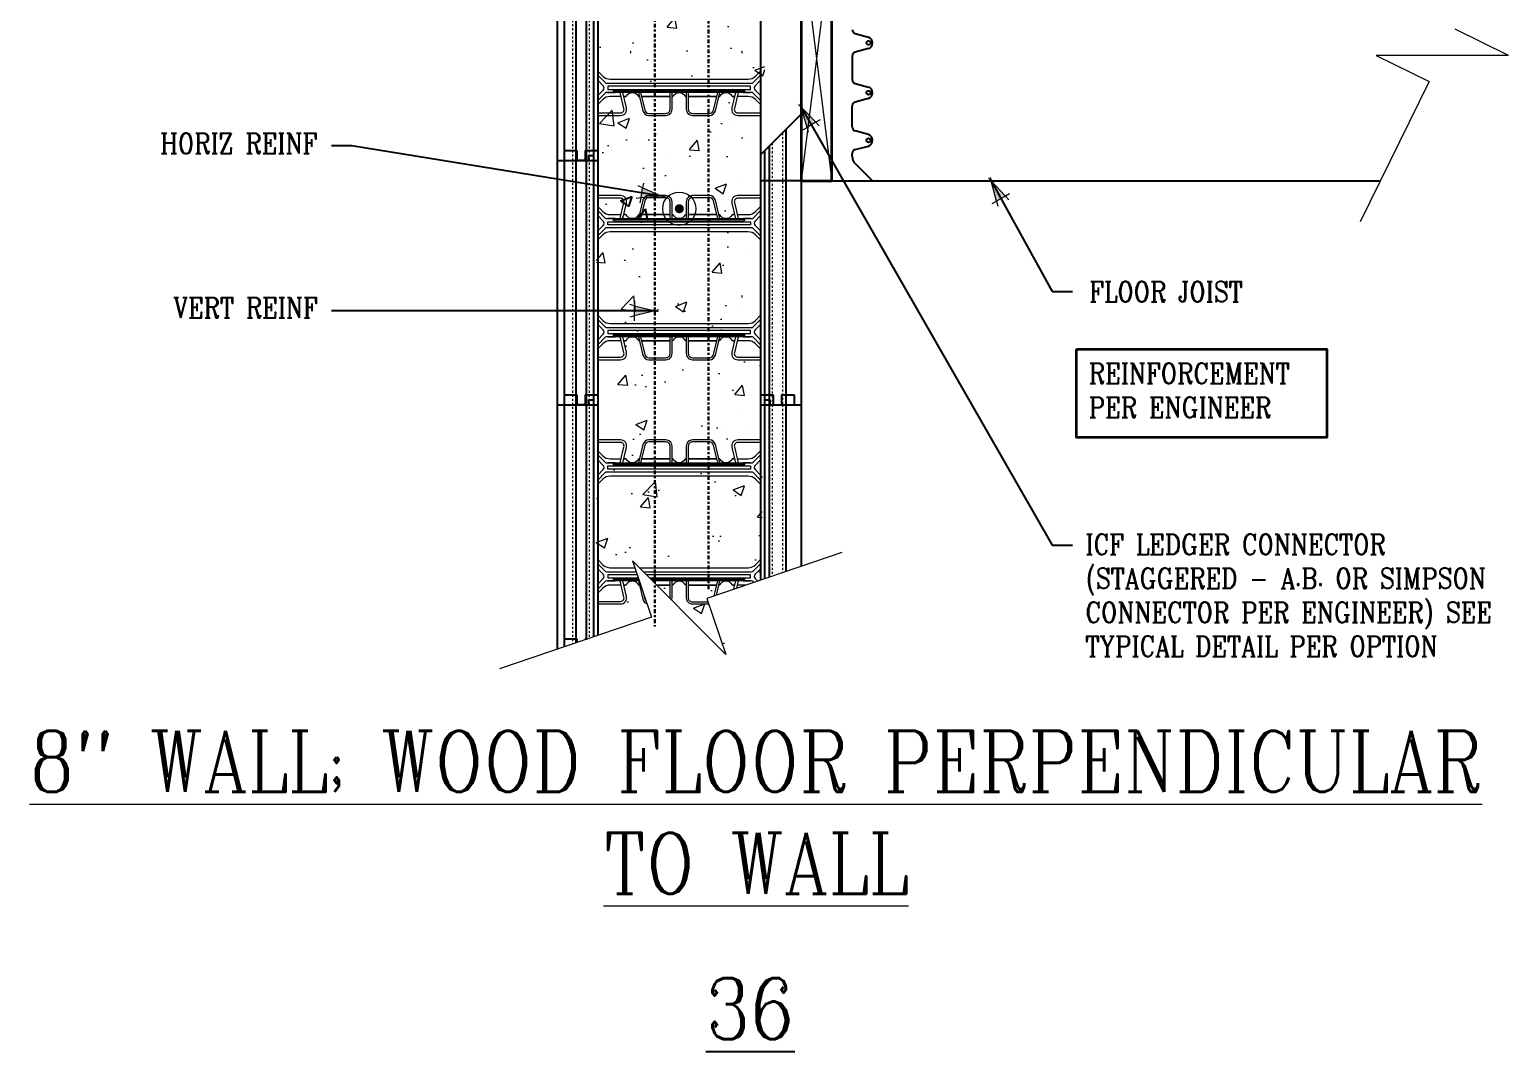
# Model space of a CAD drawing. Header units: inches. Extents: x -234.2 to -160.4, y 353.4 to 433.8.
# Drawn here: x -234.2 to -161.5, y 353.4 to 403.6 of the extents above; entities that cross this region are included whole.
import ezdxf

# ---------------------------------------------------------------- set-up
doc = ezdxf.new("R2010")
doc.units = ezdxf.units.IN
doc.header["$MEASUREMENT"] = 0
for name, pattern in [('CENTER', [2, 1.25, -0.25, 0.25, -0.25]), ('DASHED2', [0.375, 0.25, -0.125]), ('HIDDEN', [0.375, 0.25, -0.125])]:
    doc.linetypes.add(name, pattern=pattern)
doc.layers.get('Defpoints').update_dxf_attribs({"color": 252})
for name, color, linetype, lineweight in [('A2 Hatch', 8, 'Continuous', 9), ('A4 medium', 7, 'Continuous', 35), ('DETAILS', 7, 'Continuous', 13), ('DIM', 3, 'Continuous', 13), ('REBAR', 2, 'CENTER', 30)]:
    doc.layers.add(name, color=color, linetype=linetype, lineweight=lineweight)
doc.styles.add('ARCTEXT', font='arctext.shx', dxfattribs={"width": 0.85})
doc.styles.add('RomanC', font='romanc.shx', dxfattribs={"width": 0.85, "height": 5})
doc.dimstyles.new('ARCTEXT1-4', dxfattribs={"dimtxt": 4, "dimasz": 2, "dimexe": 2, "dimexo": 2, "dimgap": 2, "dimtad": 1, "dimdec": 4, "dimzin": 3, "dimdsep": 46, "dimlunit": 4, "dimtxsty": 'ARCTEXT', "dimblk": 'ARCHTICK', "dimcen": 2, "dimaunit": 1, "dimadec": 0, "dimazin": 0, "dimtfac": 1, "dimtdec": 4, "dimtmove": 2, "dimatfit": 3, "dimldrblk": 'arrow', "dimfxl": 0, "dimtolj": 1, "dimtzin": 0, "dimarcsym": 0})

# ---------------------------------------------------------------- blocks, each defined once
blk = doc.blocks.new('_ArchTick')
at = {"color": 0, "linetype": 'ByBlock', "const_width": 0.15}
blk.add_lwpolyline([(-0.5, -0.5), (0.5, 0.5)], dxfattribs=at)
blk = doc.blocks.new('arrow')
at = {"layer": 'DIM'}
blk.add_hatch(color=253, dxfattribs=at).paths.add_polyline_path([(-2, 0.5), (-2, -0.5), (0, 0)])
at = {"layer": 'DIM', "lineweight": 9}
for points in [[(-2, 0.98), (-2, 0.5), (-2.47, 0.62)], [(0.37, 0.09), (0, 0)], [(0.37, -0.09), (0, 0)], [(-2, -0.98), (-2, -0.5), (-2.47, -0.62)]]:
    blk.add_lwpolyline(points, dxfattribs=at)
at = {"layer": 'DIM', "lineweight": 15}
blk.add_lwpolyline([(0, 0), (-2, -0.5), (-2, 0.5), (0, 0)], dxfattribs=at)

msp = doc.modelspace()

# ---------------------------------------------------------------- hatches: boundary and pattern name
at = {"layer": 'A2 Hatch', "ltscale": 0.15}
h = msp.add_hatch(dxfattribs=at)
h.set_pattern_fill('AR-CONC', color=256, scale=0.8, style=0)
h.set_pattern_definition([(50, (-6731.7473, 2224.0895), (5.7380815, -0.502017), [0.6, -6.6]), (355, (-6731.747, 2224.0895), (-1.1100107, 6.017537), [0.48, -5.28]), (100.4514, (-6731.269, 2224.0477), (4.628075, 5.5155163), [0.5099215, -5.609137]), (46.1842, (-6731.747, 2225.6895), (8.5379284, -1.324152), [0.9, -9.9]), (96.6356, (-6731.036, 2225.579), (7.477302, 7.792943), [0.764882, -8.413704]), (351.1842, (-6731.747, 2225.6895), (7.477296, 7.792949), [0.72, -7.92]), (21, (-6730.9473, 2225.2895), (4.7752564, -3.220951), [0.6, -6.6]), (326, (-6730.947, 2225.2895), (1.9465227, 5.8012004), [0.48, -5.28]), (71.4514, (-6730.5493, 2225.021), (6.721781, 2.580244), [0.5099215, -5.609137]), (37.5, (-6731.7473, 2224.0895), (0.09727884, 2.6631508), [0, -5.216, 0, -5.36, 0, -5.3]), (7.5, (-6731.7473, 2224.0895), (2.1045563, 3.1552937), [0, -3.056, 0, -5.096, 0, -2.02]), (327.5, (-6733.5313, 2224.0895), (4.2705795, -0.180439), [0, -2, 0, -6.24, 0, -8.28]), (317.5, (-6734.3313, 2224.0895), (4.6654894, 0.8008399), [0, -2.6, 0, -4.144, 0, -5.88])])
h.paths.add_polyline_path([(-198.186, 409.125), (-206.258, 409.125), (-206.382, 373.762), (-203.512, 374.736), (-204.448, 377.496), (-199.852, 372.9), (-200.788, 375.66), (-198.182, 376.543)])
h = msp.add_hatch(color=256, dxfattribs=at)
edge = h.paths.add_edge_path()
edge.add_arc((-202.252, 394.762), 0.224, 0, 360)

# ---------------------------------------------------------------- linework, layer by layer
at = {"color": 1}
for p, q in [((-208.258, 409.125), (-208.258, 397.125)), ((-207.908, 409.625), (-207.908, 397.125)), ((-207.333, 409.625), (-207.333, 397.125)), ((-206.833, 409.625), (-206.833, 397.125)), ((-206.458, 409.375), (-206.458, 397.125)), ((-206.258, 409.625), (-206.258, 397.125)), ((-198.258, 409.625), (-198.258, 397.125)), ((-196.258, 408.125), (-196.258, 396.125)), ((-197.023, 398.642), (-197.023, 385.125)), ((-207.908, 397.625), (-207.283, 397.625)), ((-207.908, 397.625), (-207.908, 385.125)), ((-207.908, 397.625), (-207.283, 397.625)), ((-207.333, 397.625), (-207.333, 385.125)), ((-207.283, 397.625), (-207.283, 397.125)), ((-207.283, 397.625), (-207.283, 397.125)), ((-206.883, 397.625), (-206.883, 397.125)), ((-206.883, 397.625), (-206.258, 397.625)), ((-206.883, 397.625), (-206.883, 397.125)), ((-206.883, 397.625), (-206.258, 397.625)), ((-206.833, 397.625), (-206.833, 385.125)), ((-206.708, 397.375), (-206.708, 397.125)), ((-206.708, 397.375), (-206.458, 397.375)), ((-206.708, 397.375), (-206.708, 397.125)), ((-206.708, 397.375), (-206.458, 397.375)), ((-206.458, 397.375), (-206.458, 385.125)), ((-206.258, 397.625), (-206.258, 385.125)), ((-198.258, 397.625), (-198.258, 385.125)), ((-198.058, 397.607), (-198.058, 397.125)), ((-198.058, 397.375), (-198.058, 385.125)), ((-197.843, 397.822), (-197.843, 385.125)), ((-208.258, 397.125), (-206.258, 397.125)), ((-208.258, 397.125), (-208.258, 385.125)), ((-208.258, 397.125), (-206.708, 397.125)), ((-208.258, 397.125), (-206.258, 397.125)), ((-208.258, 397.125), (-206.708, 397.125)), ((-206.833, 397.125), (-207.333, 397.125)), ((-206.833, 397.125), (-207.333, 397.125)), ((-206.458, 397.125), (-206.258, 397.125)), ((-206.458, 397.125), (-206.258, 397.125)), ((-196.258, 396.125), (-198.258, 396.125)), ((-196.258, 396.125), (-196.258, 385.125)), ((-208.258, 385.125), (-206.258, 385.125)), ((-208.258, 385.125), (-208.258, 373.125)), ((-208.258, 385.125), (-206.708, 385.125)), ((-207.908, 385.625), (-207.283, 385.625)), ((-207.908, 385.625), (-207.908, 373.244)), ((-207.333, 385.625), (-207.333, 373.439)), ((-206.833, 385.125), (-207.333, 385.125)), ((-207.283, 385.625), (-207.283, 385.125)), ((-206.883, 385.625), (-206.883, 385.125)), ((-206.883, 385.625), (-206.258, 385.625)), ((-206.833, 385.625), (-206.833, 373.609)), ((-206.708, 385.375), (-206.708, 385.125)), ((-206.708, 385.375), (-206.458, 385.375)), ((-206.458, 385.375), (-206.458, 373.736)), ((-206.458, 385.125), (-206.258, 385.125)), ((-206.258, 385.625), (-206.258, 373.804)), ((-198.258, 385.625), (-198.258, 376.517)), ((-198.258, 385.625), (-197.633, 385.625)), ((-198.258, 385.125), (-196.258, 385.125)), ((-198.258, 385.125), (-198.058, 385.125)), ((-198.058, 385.375), (-198.058, 376.585)), ((-198.058, 385.375), (-197.808, 385.375)), ((-197.843, 385.125), (-196.258, 385.125)), ((-197.843, 385.125), (-197.843, 376.658)), ((-197.808, 385.375), (-197.808, 385.125)), ((-197.633, 385.625), (-197.633, 385.125)), ((-197.233, 385.625), (-197.233, 385.125)), ((-197.233, 385.625), (-196.608, 385.625)), ((-197.023, 385.125), (-197.023, 376.936)), ((-196.608, 385.625), (-196.608, 385.125)), ((-196.258, 385.125), (-196.258, 377.195)), ((-207.908, 373.625), (-207.283, 373.625)), ((-207.283, 373.625), (-207.283, 373.456)), ((-206.883, 373.625), (-206.883, 373.592)), ((-206.883, 373.625), (-206.784, 373.625))]:
    msp.add_line(p, q, dxfattribs=at)
at = {"ltscale": 0.15}
for p, q in [((-193.612, 403.37), (-192.957, 403.192)), ((-193.612, 403.37), (-192.957, 403.192)), ((-192.957, 402.628), (-193.612, 402.45)), ((-192.957, 402.628), (-193.612, 402.45)), ((-193.759, 402.257), (-193.759, 401.11)), ((-198.418, 401.48), (-198.418, 401.48)), ((-193.759, 401.25), (-193.759, 401.11)), ((-193.759, 401.25), (-193.759, 401.11)), ((-198.685, 400.638), (-198.685, 400.638)), ((-193.612, 400.917), (-192.957, 400.739)), ((-193.612, 400.917), (-192.957, 400.739)), ((-193.758, 398.778), (-193.758, 399.824)), ((-193.758, 398.778), (-193.758, 399.824)), ((-192.957, 400.175), (-193.612, 399.997)), ((-192.957, 400.175), (-193.612, 399.997)), ((-199.608, 399.071), (-199.608, 399.071)), ((-198.258, 397.407), (-196.258, 399.407)), ((-204.273, 398.27), (-204.273, 398.27)), ((-200.523, 398.325), (-200.523, 398.325)), ((-198.52, 398.588), (-198.52, 398.588)), ((-192.955, 398.407), (-193.611, 398.585)), ((-192.955, 398.407), (-193.611, 398.585)), ((-205.575, 397.66), (-205.575, 397.66)), ((-202.89, 397.412), (-202.89, 397.412)), ((-198.782, 397.975), (-198.782, 397.975)), ((-193.758, 397.332), (-193.758, 397.472)), ((-193.758, 397.332), (-193.758, 397.472)), ((-193.611, 397.665), (-192.955, 397.843)), ((-193.611, 397.665), (-192.955, 397.843)), ((-207.283, 397.125), (-206.883, 397.125)), ((-207.283, 397.125), (-206.883, 397.125)), ((-192.758, 396.125), (-193.612, 396.979)), ((-192.758, 396.125), (-193.612, 396.979)), ((-203.571, 396.246), (-203.571, 396.246)), ((-199.301, 396.065), (-199.301, 396.065)), ((-194.758, 396.125), (-167.816, 396.125)), ((-205.133, 395.146), (-204.573, 395.361)), ((-204.735, 394.878), (-204.573, 395.361)), ((-198.88, 395.312), (-198.88, 395.312)), ((-205.133, 395.146), (-204.735, 394.878)), ((-204.289, 394.298), (-203.904, 394.758)), ((-203.811, 394.257), (-203.904, 394.758)), ((-202.987, 394.749), (-202.987, 394.749)), ((-202.627, 395.17), (-202.627, 395.17)), ((-201.885, 395.171), (-201.885, 395.171)), ((-204.289, 394.298), (-203.811, 394.257)), ((-199.938, 394.297), (-199.938, 394.297)), ((-204.603, 393.496), (-204.603, 393.496)), ((-198.977, 392.649), (-198.977, 392.649)), ((-205.163, 392.179), (-205.163, 392.179)), ((-204.732, 392.014), (-204.732, 392.014)), ((-199.074, 389.986), (-199.074, 389.986)), ((-204.834, 389.123), (-204.834, 389.123)), ((-204.297, 388.139), (-204.297, 388.139)), ((-199.172, 387.323), (-199.172, 387.323)), ((-205.034, 387.017), (-205.034, 387.017)), ((-198.856, 387.031), (-198.856, 387.031)), ((-207.283, 385.125), (-206.883, 385.125)), ((-199.269, 384.66), (-199.269, 384.66)), ((-199.961, 384.167), (-199.961, 384.167)), ((-198.958, 384.14), (-198.958, 384.14))]:
    msp.add_line(p, q, dxfattribs=at)
at = {"color": 1, "linetype": 'HIDDEN', "ltscale": 0.02}
for p, q in [((-207.908, 397.625), (-207.283, 397.625)), ((-207.908, 397.625), (-207.283, 397.625)), ((-207.283, 397.625), (-207.283, 397.125)), ((-207.283, 397.625), (-207.283, 397.125)), ((-206.883, 397.625), (-206.883, 397.125)), ((-206.883, 397.625), (-206.258, 397.625)), ((-206.883, 397.625), (-206.883, 397.125)), ((-206.883, 397.625), (-206.258, 397.625)), ((-207.908, 385.625), (-207.283, 385.625)), ((-207.283, 385.625), (-207.283, 385.125)), ((-206.883, 385.625), (-206.883, 385.125)), ((-206.883, 385.625), (-206.258, 385.625)), ((-198.258, 385.625), (-197.633, 385.625)), ((-197.633, 385.625), (-197.633, 385.125)), ((-197.233, 385.625), (-197.233, 385.125)), ((-197.233, 385.625), (-196.608, 385.625)), ((-196.608, 385.625), (-196.608, 385.125)), ((-207.908, 373.625), (-207.283, 373.625)), ((-207.283, 373.625), (-207.283, 373.456)), ((-206.883, 373.625), (-206.883, 373.592)), ((-206.883, 373.625), (-206.784, 373.625))]:
    msp.add_line(p, q, dxfattribs=at)
at = {"ltscale": 0.15}
for centre in [(-192.959, 402.912), (-192.959, 402.912), (-192.959, 400.459), (-192.959, 400.459), (-192.958, 398.123), (-192.958, 398.123)]:
    msp.add_circle(centre, 0.1, dxfattribs=at)
for centre, radius, start, end in [((-193.559, 403.563), 0.2, 180, 254.79988), ((-193.559, 403.563), 0.2, 180, 254.79988), ((-193.059, 402.91), 0.3, 290, 70), ((-193.059, 402.91), 0.3, 290, 70), ((-193.559, 402.257), 0.2, 105.20374, 180), ((-193.559, 402.257), 0.2, 105.20374, 180), ((-193.559, 401.11), 0.2, 180, 254.79988), ((-193.559, 401.11), 0.2, 180, 254.79988), ((-193.059, 400.457), 0.3, 290, 70), ((-193.059, 400.457), 0.3, 290, 70), ((-193.559, 399.804), 0.2, 105.20374, 174.10289), ((-193.559, 399.804), 0.2, 105.20374, 174.10289), ((-193.558, 398.778), 0.2, 180, 254.79626), ((-193.558, 398.778), 0.2, 180, 254.79626), ((-193.058, 398.125), 0.3, 290, 70), ((-193.058, 398.125), 0.3, 290, 70), ((-193.558, 397.472), 0.2, 105.20012, 180), ((-193.558, 397.472), 0.2, 105.20012, 180), ((-193.258, 397.332), 0.5, 180, 225), ((-193.258, 397.332), 0.5, 180, 225)]:
    msp.add_arc(centre, radius, start, end, dxfattribs=at)
at = {"layer": 'A2 Hatch', "linetype": 'DASHED2', "ltscale": 0.15}
for p, q in [((-207.493, 409.625), (-207.493, 397.125)), ((-206.673, 409.625), (-206.673, 397.125)), ((-197.183, 398.482), (-197.183, 385.125)), ((-207.493, 397.625), (-207.493, 385.125)), ((-206.673, 397.625), (-206.673, 385.125)), ((-197.683, 397.982), (-197.683, 385.125)), ((-207.493, 385.625), (-207.493, 373.385)), ((-206.673, 385.625), (-206.673, 373.663)), ((-197.683, 385.125), (-197.683, 376.712)), ((-197.183, 385.125), (-197.183, 376.881))]:
    msp.add_line(p, q, dxfattribs=at)
at = {"layer": 'A2 Hatch', "ltscale": 0.15}
for p, q in [((-196.258, 408.125), (-194.758, 396.125)), ((-194.758, 408.125), (-196.258, 396.125)), ((-204.515, 402.913), (-204.515, 402.913)), ((-201.872, 402.507), (-201.872, 402.507)), ((-199.709, 402.643), (-199.709, 402.643)), ((-203.816, 402.079), (-203.816, 402.079)), ((-198.547, 401.565), (-198.048, 401.756)), ((-203.646, 401.026), (-203.646, 401.026)), ((-201.643, 401.29), (-201.643, 401.29)), ((-198.613, 401.689), (-198.613, 401.689)), ((-198.547, 401.565), (-198.149, 401.296)), ((-198.15, 401.291), (-198.048, 401.595))]:
    msp.add_line(p, q, dxfattribs=at)
msp.add_circle((-202.252, 394.762), 0.816, dxfattribs=at)
at = {"layer": 'A4 medium', "ltscale": 0.15}
for points in [[(-194.758, 396.125), (-194.758, 408.125), (-196.258, 408.125), (-196.258, 396.125)], [(-182.732, 387.858), (-170.437, 387.858), (-170.437, 383.516), (-182.732, 383.516)]]:
    msp.add_lwpolyline(points, close=True, dxfattribs=at)
at = {"layer": 'DETAILS', "color": 6, "lineweight": 20}
for p, q in [((-202.706, 376.275), (-203.373, 376.275)), ((-203.373, 376.275), (-202.706, 376.275))]:
    msp.add_line(p, q, dxfattribs=at)
for points in [[(-206.258, 401.525), (-206.005, 401.272, 0.198912), (-205.652, 401.125), (-202.258, 401.125), (-198.865, 401.125, 0.198912), (-198.511, 401.272), (-198.258, 401.525)], [(-206.258, 401.325), (-205.888, 400.955, 0.198912), (-205.817, 400.925), (-202.258, 400.925), (-198.699, 400.925, 0.198912), (-198.628, 400.955), (-198.258, 401.325)], [(-206.258, 400.326), (-205.99, 400.594, 0.414214), (-205.99, 400.806), (-206.258, 401.075)], [(-198.258, 401.075), (-198.526, 400.806, 0.414214), (-198.526, 400.594), (-198.258, 400.326)], [(-202.588, 400.275, 0.279322), (-202.544, 400.302, -0.279322), (-202.258, 400.475), (-205.817, 400.475, 0.198912), (-205.888, 400.446), (-206.258, 400.076)], [(-206.258, 399.475), (-205.137, 399.475, 0.485338), (-204.972, 399.685), (-205.163, 400.475), (-205.759, 400.475), (-205.509, 400.475), (-205.409, 400.475)], [(-206.258, 399.345), (-205.137, 399.345, 0.485338), (-204.846, 399.716), (-205.029, 400.475)], [(-204.888, 400.275), (-204.981, 400.275), (-204.888, 400.275, 0.279322), (-204.843, 400.302, -0.605918), (-204.272, 400.302, 0.279322), (-204.227, 400.275)], [(-204.257, 400.475), (-204.04, 399.575, 0.346495), (-203.749, 399.345), (-202.906, 399.345, 0.414214), (-202.606, 399.645), (-202.606, 400.475)], [(-204.155, 400.475), (-203.943, 399.598, 0.346495), (-203.749, 399.445), (-202.906, 399.445, 0.414214), (-202.706, 399.645), (-202.706, 400.475)], [(-198.258, 400.076), (-198.628, 400.446, 0.198912), (-198.699, 400.475), (-202.258, 400.475, -0.279322), (-201.972, 400.302, 0.279322), (-201.928, 400.275)], [(-201.91, 400.475), (-201.91, 399.645, 0.414214), (-201.61, 399.345), (-200.767, 399.345, 0.346495), (-200.476, 399.575), (-200.259, 400.475)], [(-201.81, 400.475), (-201.81, 399.645, 0.414214), (-201.61, 399.445), (-200.767, 399.445, 0.346495), (-200.573, 399.598), (-200.362, 400.475)], [(-200.289, 400.275, 0.279322), (-200.244, 400.302, -0.605918), (-199.673, 400.302, 0.279322), (-199.629, 400.275), (-199.535, 400.275), (-199.629, 400.275)], [(-199.487, 400.475), (-199.67, 399.716, 0.485338), (-199.379, 399.345), (-198.258, 399.345)], [(-199.107, 400.475), (-199.007, 400.475), (-198.757, 400.475), (-199.354, 400.475), (-199.544, 399.685, 0.485338), (-199.379, 399.475), (-198.258, 399.475)], [(-205.114, 400.275), (-205.652, 400.275, 0.198912), (-206.005, 400.129), (-206.258, 399.876)], [(-198.258, 399.876), (-198.511, 400.129, 0.198912), (-198.865, 400.275), (-199.402, 400.275)], [(-205.029, 394.275), (-204.846, 395.035, 0.485338), (-205.137, 395.405), (-206.258, 395.405)], [(-205.409, 394.275), (-205.509, 394.275), (-205.759, 394.275), (-205.163, 394.275), (-204.972, 395.065, 0.485338), (-205.137, 395.275), (-206.258, 395.275)], [(-202.606, 394.275), (-202.606, 395.105, 0.414214), (-202.906, 395.405), (-203.749, 395.405, 0.346495), (-204.04, 395.176), (-204.257, 394.275)], [(-202.706, 394.275), (-202.706, 395.105, 0.414214), (-202.906, 395.305), (-203.749, 395.305, 0.346495), (-203.943, 395.152), (-204.155, 394.275)], [(-200.259, 394.275), (-200.476, 395.176, 0.346495), (-200.767, 395.405), (-201.61, 395.405, 0.414214), (-201.91, 395.105), (-201.91, 394.275)], [(-200.362, 394.275), (-200.573, 395.152, 0.346495), (-200.767, 395.305), (-201.61, 395.305, 0.414214), (-201.81, 395.105), (-201.81, 394.275)], [(-198.258, 395.405), (-199.379, 395.405, 0.485338), (-199.67, 395.035), (-199.487, 394.275)], [(-198.258, 395.275), (-199.379, 395.275, 0.485338), (-199.544, 395.065), (-199.354, 394.275), (-198.757, 394.275), (-199.007, 394.275), (-199.107, 394.275)], [(-206.258, 394.875), (-206.005, 394.622, 0.198912), (-205.652, 394.475), (-205.114, 394.475)], [(-206.258, 394.675), (-205.888, 394.305, 0.198912), (-205.817, 394.275), (-202.258, 394.275, -0.279322), (-202.544, 394.448, 0.279322), (-202.588, 394.475)], [(-204.227, 394.475, 0.279322), (-204.272, 394.448, -0.605918), (-204.843, 394.448, 0.279322), (-204.888, 394.475), (-204.981, 394.475), (-204.888, 394.475)], [(-201.928, 394.475, 0.279322), (-201.972, 394.448, -0.279322), (-202.258, 394.275), (-198.699, 394.275, 0.198912), (-198.628, 394.305), (-198.258, 394.675)], [(-199.629, 394.475), (-199.535, 394.475), (-199.629, 394.475, 0.279322), (-199.673, 394.448, -0.605918), (-200.244, 394.448, 0.279322), (-200.289, 394.475)], [(-199.402, 394.475), (-198.865, 394.475, 0.198912), (-198.511, 394.622), (-198.258, 394.875)], [(-206.258, 393.676), (-205.99, 393.944, 0.414214), (-205.99, 394.156), (-206.258, 394.425)], [(-198.258, 393.426), (-198.628, 393.796, 0.198912), (-198.699, 393.825), (-202.258, 393.825), (-205.817, 393.825, 0.198912), (-205.888, 393.796), (-206.258, 393.426)], [(-198.258, 394.425), (-198.526, 394.156, 0.414214), (-198.526, 393.944), (-198.258, 393.676)], [(-198.258, 393.226), (-198.511, 393.479, 0.198912), (-198.865, 393.625), (-202.258, 393.625), (-205.652, 393.625, 0.198912), (-206.005, 393.479), (-206.258, 393.226)], [(-206.258, 389.525), (-206.005, 389.272, 0.198912), (-205.652, 389.125), (-202.258, 389.125), (-198.865, 389.125, 0.198912), (-198.511, 389.272), (-198.258, 389.525)], [(-206.258, 389.325), (-205.888, 388.955, 0.198912), (-205.817, 388.925), (-202.258, 388.925), (-198.699, 388.925, 0.198912), (-198.628, 388.955), (-198.258, 389.325)], [(-206.258, 388.326), (-205.99, 388.594, 0.414214), (-205.99, 388.806), (-206.258, 389.075)], [(-198.258, 389.075), (-198.526, 388.806, 0.414214), (-198.526, 388.594), (-198.258, 388.326)], [(-202.588, 388.275, 0.279322), (-202.544, 388.302, -0.279322), (-202.258, 388.475), (-205.817, 388.475, 0.198912), (-205.888, 388.446), (-206.258, 388.076)], [(-206.258, 387.475), (-205.137, 387.475, 0.485338), (-204.972, 387.685), (-205.163, 388.475), (-205.759, 388.475), (-205.509, 388.475), (-205.409, 388.475)], [(-206.258, 387.345), (-205.137, 387.345, 0.485338), (-204.846, 387.716), (-205.029, 388.475)], [(-205.114, 388.275), (-205.652, 388.275, 0.198912), (-206.005, 388.129), (-206.258, 387.876)], [(-204.888, 388.275), (-204.981, 388.275), (-204.888, 388.275, 0.279322), (-204.843, 388.302, -0.605918), (-204.272, 388.302, 0.279322), (-204.227, 388.275)], [(-204.257, 388.475), (-204.04, 387.575, 0.346495), (-203.749, 387.345), (-202.906, 387.345, 0.414214), (-202.606, 387.645), (-202.606, 388.475)], [(-204.155, 388.475), (-203.943, 387.598, 0.346495), (-203.749, 387.445), (-202.906, 387.445, 0.414214), (-202.706, 387.645), (-202.706, 388.475)], [(-198.258, 388.076), (-198.628, 388.446, 0.198912), (-198.699, 388.475), (-202.258, 388.475, -0.279322), (-201.972, 388.302, 0.279322), (-201.928, 388.275)], [(-201.91, 388.475), (-201.91, 387.645, 0.414214), (-201.61, 387.345), (-200.767, 387.345, 0.346495), (-200.476, 387.575), (-200.259, 388.475)], [(-201.81, 388.475), (-201.81, 387.645, 0.414214), (-201.61, 387.445), (-200.767, 387.445, 0.346495), (-200.573, 387.598), (-200.362, 388.475)], [(-200.289, 388.275, 0.279322), (-200.244, 388.302, -0.605918), (-199.673, 388.302, 0.279322), (-199.629, 388.275), (-199.535, 388.275), (-199.629, 388.275)], [(-199.487, 388.475), (-199.67, 387.716, 0.485338), (-199.379, 387.345), (-198.258, 387.345)], [(-199.107, 388.475), (-199.007, 388.475), (-198.757, 388.475), (-199.354, 388.475), (-199.544, 387.685, 0.485338), (-199.379, 387.475), (-198.258, 387.475)], [(-198.258, 387.876), (-198.511, 388.129, 0.198912), (-198.865, 388.275), (-199.402, 388.275)], [(-205.029, 382.275), (-204.846, 383.035, 0.485338), (-205.137, 383.405), (-206.258, 383.405)], [(-205.409, 382.275), (-205.509, 382.275), (-205.759, 382.275), (-205.163, 382.275), (-204.972, 383.065, 0.485338), (-205.137, 383.275), (-206.258, 383.275)], [(-206.258, 382.875), (-206.005, 382.622, 0.198912), (-205.652, 382.475), (-205.114, 382.475)], [(-202.606, 382.275), (-202.606, 383.105, 0.414214), (-202.906, 383.405), (-203.749, 383.405, 0.346495), (-204.04, 383.176), (-204.257, 382.275)], [(-202.706, 382.275), (-202.706, 383.105, 0.414214), (-202.906, 383.305), (-203.749, 383.305, 0.346495), (-203.943, 383.152), (-204.155, 382.275)], [(-200.259, 382.275), (-200.476, 383.176, 0.346495), (-200.767, 383.405), (-201.61, 383.405, 0.414214), (-201.91, 383.105), (-201.91, 382.275)], [(-200.362, 382.275), (-200.573, 383.152, 0.346495), (-200.767, 383.305), (-201.61, 383.305, 0.414214), (-201.81, 383.105), (-201.81, 382.275)], [(-198.258, 383.405), (-199.379, 383.405, 0.485338), (-199.67, 383.035), (-199.487, 382.275)], [(-198.258, 383.275), (-199.379, 383.275, 0.485338), (-199.544, 383.065), (-199.354, 382.275), (-198.757, 382.275), (-199.007, 382.275), (-199.107, 382.275)], [(-199.402, 382.475), (-198.865, 382.475, 0.198912), (-198.511, 382.622), (-198.258, 382.875)], [(-206.258, 382.675), (-205.888, 382.305, 0.198912), (-205.817, 382.275), (-202.258, 382.275, -0.279322), (-202.544, 382.448, 0.279322), (-202.588, 382.475)], [(-206.258, 381.676), (-205.99, 381.944, 0.414214), (-205.99, 382.156), (-206.258, 382.425)], [(-204.227, 382.475, 0.279322), (-204.272, 382.448, -0.605918), (-204.843, 382.448, 0.279322), (-204.888, 382.475), (-204.981, 382.475), (-204.888, 382.475)], [(-201.928, 382.475, 0.279322), (-201.972, 382.448, -0.279322), (-202.258, 382.275), (-198.699, 382.275, 0.198912), (-198.628, 382.305), (-198.258, 382.675)], [(-199.629, 382.475), (-199.535, 382.475), (-199.629, 382.475, 0.279322), (-199.673, 382.448, -0.605918), (-200.244, 382.448, 0.279322), (-200.289, 382.475)], [(-198.258, 382.425), (-198.526, 382.156, 0.414214), (-198.526, 381.944), (-198.258, 381.676)], [(-198.258, 381.426), (-198.628, 381.796, 0.198912), (-198.699, 381.825), (-202.258, 381.825), (-205.817, 381.825, 0.198912), (-205.888, 381.796), (-206.258, 381.426)], [(-198.258, 381.226), (-198.511, 381.479, 0.198912), (-198.865, 381.625), (-202.258, 381.625), (-205.652, 381.625, 0.198912), (-206.005, 381.479), (-206.258, 381.226)], [(-206.258, 377.525), (-206.005, 377.272, 0.198912), (-205.652, 377.125), (-204.443, 377.125)], [(-206.258, 377.325), (-205.888, 376.955, 0.198912), (-205.817, 376.925), (-204.375, 376.925)], [(-206.258, 376.326), (-205.99, 376.594, 0.414214), (-205.99, 376.806), (-206.258, 377.075)], [(-204.223, 377.125), (-202.258, 377.125), (-198.865, 377.125, 0.198912), (-198.511, 377.272), (-198.258, 377.525)], [(-204.023, 376.925), (-202.258, 376.925), (-198.699, 376.925, 0.198912), (-198.628, 376.955), (-198.258, 377.325)], [(-198.258, 377.075), (-198.526, 376.806, 0.414214), (-198.526, 376.594), (-198.401, 376.468)], [(-206.258, 375.475), (-205.137, 375.475, 0.485338), (-204.972, 375.685), (-205.163, 376.475), (-205.759, 376.475), (-205.509, 376.475), (-205.409, 376.475)], [(-206.258, 375.345), (-205.137, 375.345, 0.485338), (-204.846, 375.716), (-205.029, 376.475)], [(-204.223, 376.475), (-205.817, 376.475, 0.198912), (-205.888, 376.446), (-206.258, 376.076)], [(-204.257, 376.575), (-205.409, 376.575), (-205.506, 376.553, 0.780776), (-205.506, 376.547), (-205.409, 376.525), (-204.24, 376.525)], [(-204.888, 376.275), (-204.981, 376.275), (-204.888, 376.275, 0.279322), (-204.843, 376.302, -0.605918), (-204.272, 376.302, 0.279322), (-204.227, 376.275)], [(-204.257, 376.475), (-204.04, 375.575, 0.25734), (-203.845, 375.361, 0.25734)], [(-203.623, 376.525), (-202.258, 376.525), (-199.107, 376.525), (-199.01, 376.547, 0.780776), (-199.01, 376.553), (-199.107, 376.575), (-202.258, 376.575), (-203.673, 376.575)], [(-202.588, 376.275, 0.279322), (-202.544, 376.302, -0.279322), (-202.258, 376.475), (-203.573, 376.475)], [(-202.709, 375.611, 0.042719), (-202.706, 375.645), (-202.706, 376.475)], [(-202.629, 375.531, 0.098012), (-202.606, 375.645), (-202.606, 376.475)], [(-198.587, 376.405), (-198.628, 376.446, 0.198912), (-198.699, 376.475), (-202.258, 376.475, -0.279322), (-201.972, 376.302, 0.279322), (-201.928, 376.275)], [(-201.91, 376.475), (-201.91, 375.645, 0.414214), (-201.61, 375.345), (-200.802, 375.345)], [(-201.81, 376.475), (-201.81, 375.645, 0.414214), (-201.61, 375.445), (-200.836, 375.445)], [(-200.289, 376.275, 0.279322), (-200.244, 376.302, -0.605918), (-199.673, 376.302, 0.279322), (-199.629, 376.275), (-199.535, 376.275), (-199.629, 376.275)], [(-205.114, 376.275), (-205.652, 376.275, 0.198912), (-206.005, 376.129), (-206.258, 375.876)], [(-203.987, 375.779), (-203.943, 375.598, 0.128873), (-203.895, 375.509)]]:
    msp.add_lwpolyline(points, format="xyb", dxfattribs=at)
for points in [[(-202.258, 400.625), (-198.757, 400.625), (-198.757, 400.775), (-202.258, 400.775), (-205.759, 400.775), (-205.759, 400.625)], [(-204.209, 400.275), (-204.227, 400.275)], [(-202.706, 400.275), (-204.106, 400.275)], [(-202.606, 400.275), (-202.588, 400.275)], [(-201.91, 400.275), (-201.928, 400.275)], [(-201.81, 400.275), (-200.41, 400.275)], [(-200.307, 400.275), (-200.289, 400.275)], [(-204.209, 394.475), (-204.227, 394.475)], [(-202.706, 394.475), (-204.106, 394.475)], [(-202.606, 394.475), (-202.588, 394.475)], [(-201.91, 394.475), (-201.928, 394.475)], [(-201.81, 394.475), (-200.41, 394.475)], [(-200.307, 394.475), (-200.289, 394.475)], [(-202.258, 394.125), (-198.757, 394.125), (-198.757, 393.975), (-202.258, 393.975), (-205.759, 393.975), (-205.759, 394.125)], [(-202.258, 388.625), (-198.757, 388.625), (-198.757, 388.775), (-202.258, 388.775), (-205.759, 388.775), (-205.759, 388.625)], [(-204.209, 388.275), (-204.227, 388.275)], [(-202.706, 388.275), (-204.106, 388.275)], [(-202.606, 388.275), (-202.588, 388.275)], [(-201.91, 388.275), (-201.928, 388.275)], [(-201.81, 388.275), (-200.41, 388.275)], [(-200.307, 388.275), (-200.289, 388.275)], [(-202.258, 382.125), (-198.757, 382.125), (-198.757, 381.975), (-202.258, 381.975), (-205.759, 381.975), (-205.759, 382.125)], [(-204.209, 382.475), (-204.227, 382.475)], [(-202.706, 382.475), (-204.106, 382.475)], [(-202.606, 382.475), (-202.588, 382.475)], [(-201.91, 382.475), (-201.928, 382.475)], [(-201.81, 382.475), (-200.41, 382.475)], [(-200.307, 382.475), (-200.289, 382.475)], [(-204.209, 376.275), (-204.227, 376.275)], [(-202.606, 376.275), (-202.588, 376.275)], [(-201.91, 376.275), (-201.928, 376.275)], [(-201.81, 376.275), (-200.41, 376.275)], [(-200.307, 376.275), (-200.289, 376.275)]]:
    msp.add_lwpolyline(points, close=True, dxfattribs=at)
for points in [[(-202.258, 400.525), (-199.107, 400.525), (-199.01, 400.547, 0.780776), (-199.01, 400.553), (-199.107, 400.575), (-202.258, 400.575), (-205.409, 400.575), (-205.506, 400.553, 0.780776), (-205.506, 400.547), (-205.409, 400.525)], [(-202.258, 394.225), (-205.409, 394.225), (-205.506, 394.203, 0.780776), (-205.506, 394.197), (-205.409, 394.175), (-202.258, 394.175), (-199.107, 394.175), (-199.01, 394.197, 0.780776), (-199.01, 394.203), (-199.107, 394.225)], [(-202.258, 388.525), (-199.107, 388.525), (-199.01, 388.547, 0.780776), (-199.01, 388.553), (-199.107, 388.575), (-202.258, 388.575), (-205.409, 388.575), (-205.506, 388.553, 0.780776), (-205.506, 388.547), (-205.409, 388.525)], [(-202.258, 382.225), (-205.409, 382.225), (-205.506, 382.203, 0.780776), (-205.506, 382.197), (-205.409, 382.175), (-202.258, 382.175), (-199.107, 382.175), (-199.01, 382.197, 0.780776), (-199.01, 382.203), (-199.107, 382.225)]]:
    msp.add_lwpolyline(points, format="xyb", close=True, dxfattribs=at)
for points in [[(-204.325, 376.775), (-205.759, 376.775), (-205.759, 376.625), (-204.274, 376.625)], [(-203.723, 376.625), (-202.258, 376.625), (-198.757, 376.625), (-198.757, 376.775), (-202.258, 376.775), (-203.873, 376.775)], [(-200.538, 375.744), (-200.362, 376.475)], [(-200.426, 375.782), (-200.259, 376.475)], [(-199.487, 376.475), (-199.586, 376.066)], [(-199.107, 376.475), (-199.007, 376.475), (-198.757, 376.475), (-199.354, 376.475), (-199.44, 376.116)], [(-198.97, 376.275), (-199.402, 376.275)]]:
    msp.add_lwpolyline(points, dxfattribs=at)
for centre, radius, start, end in [((-204.675, 402.463), 0.051, 275.45437, 44.03227), ((-199.138, 402.463), 0.051, 135.96773, 264.54563), ((-199.138, 390.463), 0.051, 135.96773, 264.54563), ((-206.214, 389.788), 0.0674, 85.14192, 184.75754)]:
    msp.add_arc(centre, radius, start, end, dxfattribs=at)
at = {"layer": 'DIM'}
for p, q in [((-161.522, 402.293), (-164.136, 403.583)), ((-161.522, 402.293), (-168.022, 402.293)), ((-168.022, 402.293), (-165.409, 401.004)), ((-165.409, 401.004), (-168.803, 394.125))]:
    msp.add_line(p, q, dxfattribs=at)
msp.add_lwpolyline([(-194.269, 377.87), (-200.896, 375.622), (-199.96, 372.862), (-204.556, 377.458), (-203.62, 374.698), (-211.085, 372.167)], dxfattribs=at)
at = {"layer": 'REBAR', "ltscale": 0.15}
for p, q in [((-200.824, 376.077), (-200.824, 432.007)), ((-203.451, 430.173), (-203.451, 374.242))]:
    msp.add_line(p, q, dxfattribs=at)

# ---------------------------------------------------------------- texts
at = {"layer": 'Defpoints', "insert": (-198.765, 356.965), "char_height": 3, "width": 90.08, "attachment_point": 2, "style": 'RomanC'}
msp.add_mtext('{\\L36\\P}\\P            ', dxfattribs=at)
at = {"layer": 'DIM', "color": 3, "char_height": 1, "style": 'RomanC'}
for s, insert, width, attachment_point in [('HORIZ REINF ', (-220.033, 398.467), 22.68955, 3), ('FLOOR JOIST', (-182.116, 391.184), 22.68955, 1), ('VERT REINF ', (-220.01, 390.398), 22.68955, 3), ('REINFORCEMENT PER ENGINEER', (-182.134, 387.172), 13.32674, 1), ('ICF LEDGER CONNECTOR\\P(STAGGERED - A.B. OR SIMPSON CONNECTOR PER ENGINEER) SEE TYPICAL DETAIL PER OPTION', (-182.302, 378.772), 25.15519, 1)]:
    msp.add_mtext(s, dxfattribs=dict(at, insert=insert, width=width, attachment_point=attachment_point))
at = {"layer": 'DIM', "insert": (-198.486, 369.112), "char_height": 3, "width": 79.46933, "attachment_point": 2, "style": 'RomanC'}
msp.add_mtext('{\\L8" WALL; WOOD FLOOR PERPENDICULAR TO WALL}                                                \\P            ', dxfattribs=at)

# ---------------------------------------------------------------- leaders
at = {"layer": 'DIM'}
for points in [[(-196.258, 399.751), (-183.939, 378.241), (-182.939, 378.241)], [(-203.105, 395.381), (-218.333, 397.847), (-219.333, 397.847)], [(-186.937, 396.125), (-183.939, 390.701), (-182.939, 390.701)], [(-203.451, 389.748), (-213.813, 389.749), (-219.333, 389.749)]]:
    msp.add_leader(points, dimstyle='ARCTEXT1-4', override={"dimasz": 0.5, "dimtad": 0}, dxfattribs=at)

doc.saveas('drawing.dxf')
